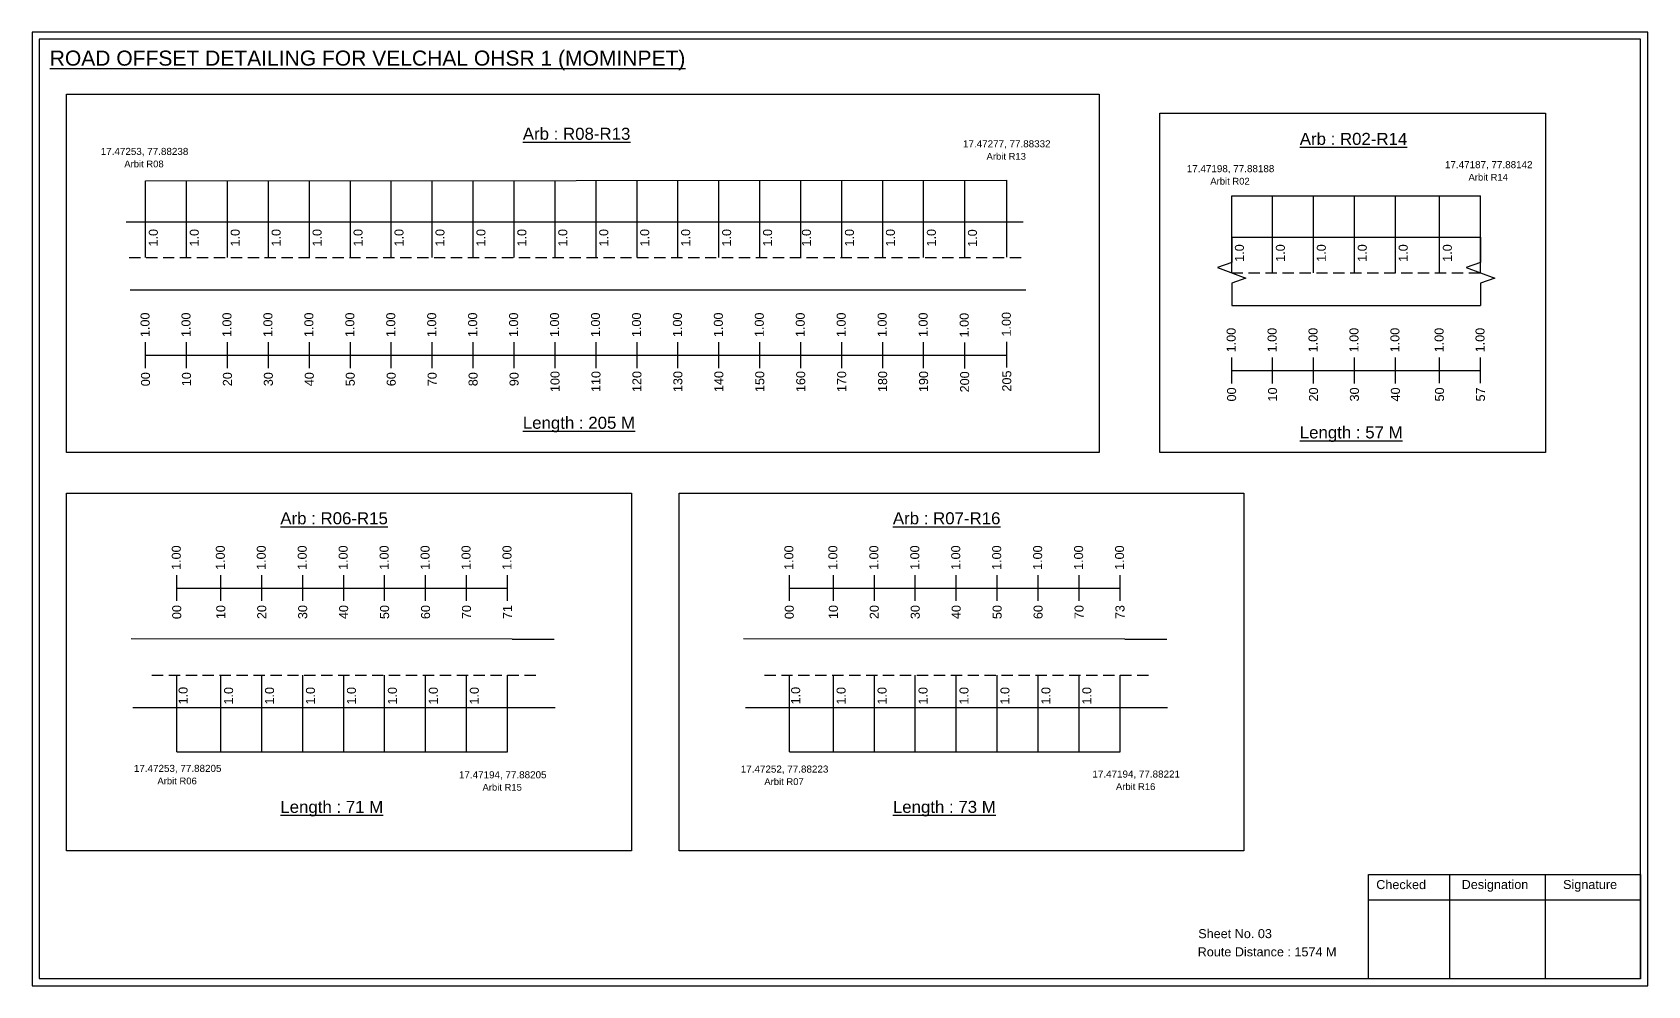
# Model space of a CAD drawing. Header units: inches. Extents: x 1000 to 5772, y 113 to 3122.
# Drawn here: x 2508 to 3044, y 1098 to 1415 of the extents above; entities that cross this region are included whole.
import ezdxf

# ---------------------------------------------------------------- set-up
doc = ezdxf.new("R2010")
doc.units = ezdxf.units.IN
doc.header["$MEASUREMENT"] = 0
doc.linetypes.add('DASHED2', pattern=[0.375, 0.25, -0.125])
doc.layers.add('PDF_Geometry', color=7, linetype='Continuous')
doc.layers.add('PDF_Text', color=5, linetype='Continuous')
doc.styles.add('PDF Arial', font='arial.ttf')
doc.styles.get("Standard").update_dxf_attribs({"font": 'arial.ttf'})

msp = doc.modelspace()

# ---------------------------------------------------------------- linework, layer by layer
at = {"color": 5}
for p, q in [((2545.21, 1365.34), (2831.23, 1365.53)), ((2905.9, 1360.29), (2988.55, 1360.29)), ((2555.57, 1175.62), (2665.4, 1175.62)), ((2759.01, 1175.62), (2868.83, 1175.62))]:
    msp.add_line(p, q, dxfattribs=at)
for p, q in [((2545.21, 1339.83), (2545.21, 1365.36)), ((2558.81, 1339.83), (2558.81, 1365.36)), ((2572.41, 1339.83), (2572.41, 1365.36)), ((2586.01, 1339.83), (2586.01, 1365.36)), ((2599.61, 1339.83), (2599.61, 1365.36)), ((2613.21, 1339.83), (2613.21, 1365.36)), ((2626.81, 1339.83), (2626.81, 1365.36)), ((2640.41, 1339.83), (2640.41, 1365.36)), ((2654.01, 1339.83), (2654.01, 1365.36)), ((2667.61, 1339.83), (2667.61, 1365.36)), ((2681.21, 1339.83), (2681.21, 1365.36)), ((2694.81, 1339.83), (2694.81, 1365.36)), ((2708.41, 1339.83), (2708.41, 1365.36)), ((2722.01, 1339.83), (2722.01, 1365.36)), ((2735.61, 1339.83), (2735.61, 1365.36)), ((2749.21, 1339.83), (2749.21, 1365.36)), ((2762.81, 1339.83), (2762.81, 1365.36)), ((2776.41, 1339.83), (2776.41, 1365.36)), ((2790.01, 1339.83), (2790.01, 1365.36)), ((2803.61, 1339.83), (2803.61, 1365.36)), ((2817.25, 1339.99), (2817.25, 1365.26)), ((2831.23, 1340), (2831.23, 1365.54)), ((2905.9, 1334.75), (2905.9, 1360.29)), ((2919.5, 1334.75), (2919.5, 1360.29)), ((2933.1, 1334.75), (2933.1, 1360.29)), ((2946.7, 1334.75), (2946.7, 1360.29)), ((2960.3, 1334.75), (2960.3, 1360.29)), ((2974.95, 1334.76), (2974.95, 1360.29)), ((2988.55, 1334.76), (2988.55, 1360.29)), ((2538.79, 1351.71), (2836.64, 1351.71)), ((2905.9, 1346.64), (2988.55, 1346.64)), ((2540.04, 1329.14), (2837.54, 1329.1)), ((2905.9, 1323.95), (2988.55, 1323.95)), ((2667, 1213.04), (2540.39, 1213.22)), ((2667, 1213.04), (2680.95, 1213.04)), ((2870.43, 1213.04), (2743.82, 1213.22)), ((2870.43, 1213.04), (2884.39, 1213.04)), ((2555.57, 1175.62), (2555.57, 1201.15)), ((2570.2, 1175.62), (2570.2, 1201.15)), ((2583.8, 1175.62), (2583.8, 1201.15)), ((2597.4, 1175.62), (2597.4, 1201.15)), ((2611, 1175.62), (2611, 1201.15)), ((2624.6, 1175.62), (2624.6, 1201.15)), ((2638.2, 1175.62), (2638.2, 1201.15)), ((2651.8, 1175.62), (2651.8, 1201.15)), ((2665.4, 1175.62), (2665.4, 1201.15)), ((2759.01, 1175.62), (2759.01, 1201.15)), ((2773.63, 1175.62), (2773.63, 1201.15)), ((2787.23, 1175.62), (2787.23, 1201.15)), ((2800.83, 1175.62), (2800.83, 1201.15)), ((2814.43, 1175.62), (2814.43, 1201.15)), ((2828.03, 1175.62), (2828.03, 1201.15)), ((2841.63, 1175.62), (2841.63, 1201.15)), ((2855.23, 1175.62), (2855.23, 1201.15)), ((2868.83, 1175.62), (2868.83, 1201.15)), ((2541.02, 1190.35), (2667, 1190.35)), ((2667, 1190.35), (2681.2, 1190.35)), ((2744.46, 1190.35), (2870.43, 1190.35)), ((2870.43, 1190.35), (2884.63, 1190.35))]:
    msp.add_line(p, q)
at = {"linetype": 'DASHED2', "ltscale": 15}
for p, q in [((2539.75, 1339.82), (2836.24, 1339.87)), ((2905.9, 1334.76), (2988.55, 1334.76)), ((2547.29, 1201.15), (2675.97, 1201.15)), ((2750.73, 1201.15), (2879.41, 1201.15))]:
    msp.add_line(p, q, dxfattribs=at)
at = {"color": 217, "true_color": 0x93278f}
for p, q in [((2545.21, 1303.13), (2545.21, 1311.68)), ((2558.81, 1303.13), (2558.81, 1311.68)), ((2572.41, 1303.13), (2572.41, 1311.68)), ((2586.01, 1303.13), (2586.01, 1311.68)), ((2599.61, 1303.13), (2599.61, 1311.68)), ((2613.21, 1303.13), (2613.21, 1311.68)), ((2626.81, 1303.13), (2626.81, 1311.68)), ((2640.41, 1303.13), (2640.41, 1311.68)), ((2654.01, 1303.13), (2654.01, 1311.68)), ((2667.61, 1303.13), (2667.61, 1311.68)), ((2681.21, 1303.13), (2681.21, 1311.68)), ((2694.81, 1303.13), (2694.81, 1311.68)), ((2708.41, 1303.13), (2708.41, 1311.68)), ((2722.01, 1303.13), (2722.01, 1311.68)), ((2735.61, 1303.13), (2735.61, 1311.68)), ((2749.21, 1303.13), (2749.21, 1311.68)), ((2762.81, 1303.13), (2762.81, 1311.68)), ((2776.41, 1303.13), (2776.41, 1311.68)), ((2790.01, 1303.13), (2790.01, 1311.68)), ((2803.61, 1303.13), (2803.61, 1311.68)), ((2817.25, 1303.02), (2817.25, 1311.58)), ((2831.23, 1303.3), (2831.23, 1311.86)), ((2545.21, 1307.4), (2831.23, 1307.45)), ((2905.9, 1298.05), (2905.9, 1306.61)), ((2919.5, 1298.05), (2919.5, 1306.61)), ((2933.1, 1298.05), (2933.1, 1306.61)), ((2946.7, 1298.05), (2946.7, 1306.61)), ((2960.3, 1298.05), (2960.3, 1306.61)), ((2974.95, 1298.06), (2974.95, 1306.61)), ((2988.55, 1298.06), (2988.55, 1306.61)), ((2905.9, 1302.32), (2988.55, 1302.33)), ((2555.57, 1225.76), (2555.57, 1234.32)), ((2570.2, 1225.76), (2570.2, 1234.32)), ((2583.8, 1225.76), (2583.8, 1234.32)), ((2597.4, 1225.76), (2597.4, 1234.32)), ((2611, 1225.76), (2611, 1234.32)), ((2624.6, 1225.76), (2624.6, 1234.32)), ((2638.2, 1225.76), (2638.2, 1234.32)), ((2651.8, 1225.76), (2651.8, 1234.32)), ((2665.4, 1225.76), (2665.4, 1234.32)), ((2759.01, 1225.76), (2759.01, 1234.32)), ((2773.63, 1225.76), (2773.63, 1234.32)), ((2787.23, 1225.76), (2787.23, 1234.32)), ((2800.83, 1225.76), (2800.83, 1234.32)), ((2814.43, 1225.76), (2814.43, 1234.32)), ((2828.03, 1225.76), (2828.03, 1234.32)), ((2841.63, 1225.76), (2841.63, 1234.32)), ((2855.23, 1225.76), (2855.23, 1234.32)), ((2868.83, 1225.76), (2868.83, 1234.32)), ((2555.57, 1230.04), (2665.4, 1230.04)), ((2759.01, 1230.04), (2868.83, 1230.04))]:
    msp.add_line(p, q, dxfattribs=at)
for points in [[(2518.97, 1394.08), (2861.87, 1394.08), (2861.87, 1275.09), (2518.97, 1275.09)], [(2882.03, 1387.77), (3010.13, 1387.77), (3010.13, 1275.09), (2882.03, 1275.09)], [(2518.97, 1261.56), (2706.53, 1261.56), (2706.53, 1142.74), (2518.97, 1142.74)], [(2722.41, 1261.56), (2909.97, 1261.56), (2909.97, 1142.74), (2722.41, 1142.74)]]:
    msp.add_lwpolyline(points, close=True)
at = {"linetype": 'Continuous'}
for points in [[(2905.9, 1346.64), (2905.9, 1338.2), (2901.15, 1336.48), (2910.64, 1333.03), (2905.9, 1331.3), (2905.9, 1323.95)], [(2988.55, 1346.64), (2988.55, 1338.2), (2983.81, 1336.48), (2993.29, 1333.03), (2988.55, 1331.3), (2988.55, 1323.95)]]:
    msp.add_lwpolyline(points, dxfattribs=at)
at = {"layer": 'PDF_Geometry'}
for points in [[(2507.59, 1414.67), (2507.59, 1097.96), (3044.06, 1097.96), (3044.06, 1414.67)], [(2509.92, 1412.34), (2509.92, 1100.37), (3041.64, 1100.37), (3041.64, 1412.34)]]:
    msp.add_lwpolyline(points, close=True, dxfattribs=at)
at = {"layer": 'PDF_Geometry', "color": 242, "true_color": 0xcc1f26}
msp.add_lwpolyline([(3041.64, 1100.28), (2951.3, 1100.28), (2951.3, 1134.89), (3041.64, 1134.89)], close=True, dxfattribs=at)
for points in [[(2978.28, 1134.89), (2978.28, 1100.28)], [(3010.01, 1134.89), (3010.01, 1100.28)], [(2951.3, 1126.52), (3041.64, 1126.52)]]:
    msp.add_lwpolyline(points, dxfattribs=at)

# ---------------------------------------------------------------- texts
at = {"color": 242, "true_color": 0xcd2027}
for s, height, p in [('%%UROAD OFFSET DETAILING FOR VELCHAL OHSR 1 (MOMINPET)', 5, (2513.37, 1403.59)), ('%%UArb : R08-R13', 4, (2670.49, 1378.96)), ('%%UArb : R02-R14', 4, (2928.52, 1377.26)), ('%%ULength : 205 M', 4, (2670.49, 1282.96)), ('%%ULength : 57 M', 4, (2928.52, 1279.76)), ('%%UArb : R06-R15', 4, (2589.96, 1251.23)), ('%%UArb : R07-R16', 4, (2793.39, 1251.23)), ('%%ULength : 71 M', 4, (2589.96, 1155.36)), ('%%ULength : 73 M', 4, (2793.39, 1155.36))]:
    msp.add_text(s, height=height, dxfattribs=at).set_placement(p)
at = {"color": 5}
for s, height, p in [('17.47277, 77.88332', 2.34, (2816.68, 1376.46)), ('17.47253, 77.88238', 2.34, (2530.32, 1373.93)), ('Arbit R13', 2.246, (2824.5, 1372.33)), ('Arbit R08', 2.246, (2538.14, 1369.81)), ('17.47198, 77.88188', 2.34, (2890.99, 1368.2)), ('17.47187, 77.88142', 2.34, (2976.74, 1369.53)), ('Arbit R02', 2.246, (2898.81, 1364.08)), ('Arbit R14', 2.246, (2984.56, 1365.4)), ('17.47253, 77.88205', 2.34, (2541.32, 1168.98)), ('17.47252, 77.88223', 2.34, (2742.88, 1168.75)), ('Arbit R06', 2.246, (2549.14, 1164.85)), ('17.47194, 77.88205', 2.34, (2649.28, 1166.86)), ('Arbit R15', 2.246, (2657.1, 1162.73)), ('Arbit R07', 2.246, (2750.7, 1164.62)), ('17.47194, 77.88221', 2.34, (2859.65, 1167.09)), ('Arbit R16', 2.246, (2867.47, 1162.96))]:
    msp.add_text(s, height=height, dxfattribs=at).set_placement(p)
for p in [(2549.27, 1343.5), (2562.87, 1343.5), (2576.47, 1343.5), (2590.07, 1343.5), (2603.67, 1343.5), (2617.27, 1343.5), (2630.87, 1343.5), (2644.47, 1343.5), (2658.07, 1343.5), (2671.67, 1343.5), (2685.27, 1343.5), (2698.87, 1343.5), (2712.47, 1343.5), (2726.07, 1343.5), (2739.67, 1343.5), (2753.27, 1343.5), (2766.19, 1343.5), (2780.47, 1343.5), (2794.07, 1343.5), (2807.67, 1343.5), (2821.31, 1343.4), (2909.97, 1338.43), (2923.57, 1338.43), (2937.17, 1338.43), (2950.77, 1338.43), (2964.37, 1338.43), (2979.02, 1338.43), (2559.17, 1191.4), (2574.27, 1191.35), (2587.87, 1191.35), (2601.47, 1191.35), (2615.07, 1191.35), (2628.67, 1191.35), (2642.27, 1191.35), (2655.87, 1191.35), (2762.6, 1191.4), (2777.7, 1191.35), (2791.3, 1191.35), (2804.9, 1191.35), (2818.5, 1191.35), (2832.1, 1191.35), (2845.7, 1191.35), (2859.3, 1191.35)]:
    msp.add_text('1.0', height=3, rotation=90).set_placement(p)
at = {"color": 217, "true_color": 0x93278f}
for s, p in [('1.00', (2546.53, 1313.42)), ('1.00', (2560.13, 1313.42)), ('1.00', (2573.73, 1313.42)), ('1.00', (2587.33, 1313.42)), ('1.00', (2600.93, 1313.42)), ('1.00', (2614.53, 1313.42)), ('1.00', (2628.13, 1313.42)), ('1.00', (2641.73, 1313.42)), ('1.00', (2655.33, 1313.42)), ('1.00', (2668.93, 1313.42)), ('1.00', (2682.53, 1313.42)), ('1.00', (2696.13, 1313.42)), ('1.00', (2709.73, 1313.42)), ('1.00', (2723.33, 1313.42)), ('1.00', (2736.93, 1313.42)), ('1.00', (2750.53, 1313.42)), ('1.00', (2764.13, 1313.42)), ('1.00', (2777.73, 1313.42)), ('1.00', (2791.33, 1313.42)), ('1.00', (2804.93, 1313.42)), ('1.00', (2818.57, 1313.32)), ('1.00', (2832.56, 1313.6)), ('1.00', (2907.22, 1308.35)), ('1.00', (2920.82, 1308.35)), ('1.00', (2934.42, 1308.35)), ('1.00', (2948.02, 1308.35)), ('1.00', (2961.62, 1308.35)), ('1.00', (2976.28, 1308.35)), ('1.00', (2989.88, 1308.35)), ('00', (2546.68, 1297.1)), ('10', (2560.28, 1297.1)), ('20', (2573.88, 1297.1)), ('30', (2587.48, 1297.1)), ('40', (2601.08, 1297.1)), ('50', (2614.68, 1297.1)), ('60', (2628.28, 1297.1)), ('70', (2641.88, 1297.1)), ('80', (2655.48, 1297.1)), ('90', (2669.08, 1297.1)), ('100', (2682.68, 1295.15)), ('110', (2696.28, 1295.15)), ('120', (2709.88, 1295.15)), ('130', (2723.48, 1295.15)), ('140', (2737.08, 1295.15)), ('150', (2750.68, 1295.15)), ('160', (2764.28, 1295.15)), ('170', (2777.88, 1295.15)), ('180', (2791.48, 1295.15)), ('190', (2805.08, 1295.15)), ('200', (2818.72, 1295.05)), ('205', (2832.71, 1295.32)), ('00', (2907.37, 1292.03)), ('10', (2920.97, 1292.03)), ('20', (2934.57, 1292.03)), ('30', (2948.17, 1292.03)), ('40', (2961.77, 1292.03)), ('50', (2976.43, 1292.03)), ('57', (2990.03, 1292.03)), ('1.00', (2556.9, 1236.06)), ('1.00', (2571.53, 1236.06)), ('1.00', (2585.13, 1236.06)), ('1.00', (2598.73, 1236.06)), ('1.00', (2612.33, 1236.06)), ('1.00', (2625.93, 1236.06)), ('1.00', (2639.53, 1236.06)), ('1.00', (2653.13, 1236.06)), ('1.00', (2666.73, 1236.06)), ('1.00', (2760.33, 1236.06)), ('1.00', (2774.96, 1236.06)), ('1.00', (2788.56, 1236.06)), ('1.00', (2802.16, 1236.06)), ('1.00', (2815.76, 1236.06)), ('1.00', (2829.36, 1236.06)), ('1.00', (2842.96, 1236.06)), ('1.00', (2856.56, 1236.06)), ('1.00', (2870.16, 1236.06)), ('00', (2557.05, 1219.73)), ('10', (2571.68, 1219.73)), ('20', (2585.28, 1219.73)), ('30', (2598.88, 1219.73)), ('40', (2612.48, 1219.73)), ('50', (2626.08, 1219.73)), ('60', (2639.68, 1219.73)), ('70', (2653.28, 1219.73)), ('71', (2666.88, 1219.73)), ('00', (2760.48, 1219.73)), ('10', (2775.11, 1219.73)), ('20', (2788.71, 1219.73)), ('30', (2802.31, 1219.73)), ('40', (2815.91, 1219.73)), ('50', (2829.51, 1219.73)), ('60', (2843.11, 1219.73)), ('70', (2856.71, 1219.73)), ('73', (2870.31, 1219.73))]:
    msp.add_text(s, height=3, rotation=90, dxfattribs=at).set_placement(p)
for s, p in [('Sheet No. 03', (2894.8, 1113.75)), ('Route Distance : 1574 M', (2894.61, 1107.7))]:
    msp.add_text(s, height=3).set_placement(p)
at = {"layer": 'PDF_Text', "color": 7, "attachment_point": 7, "style": 'PDF Arial'}
for s, insert, char_height in [('Checked', (2953.91, 1130), 3.001), ('Designation', (2982.28, 1129.17), 3.0006), ('Signature', (3015.96, 1129.17), 3.001)]:
    msp.add_mtext(s, dxfattribs=dict(at, insert=insert, char_height=char_height))

doc.saveas('drawing.dxf')
